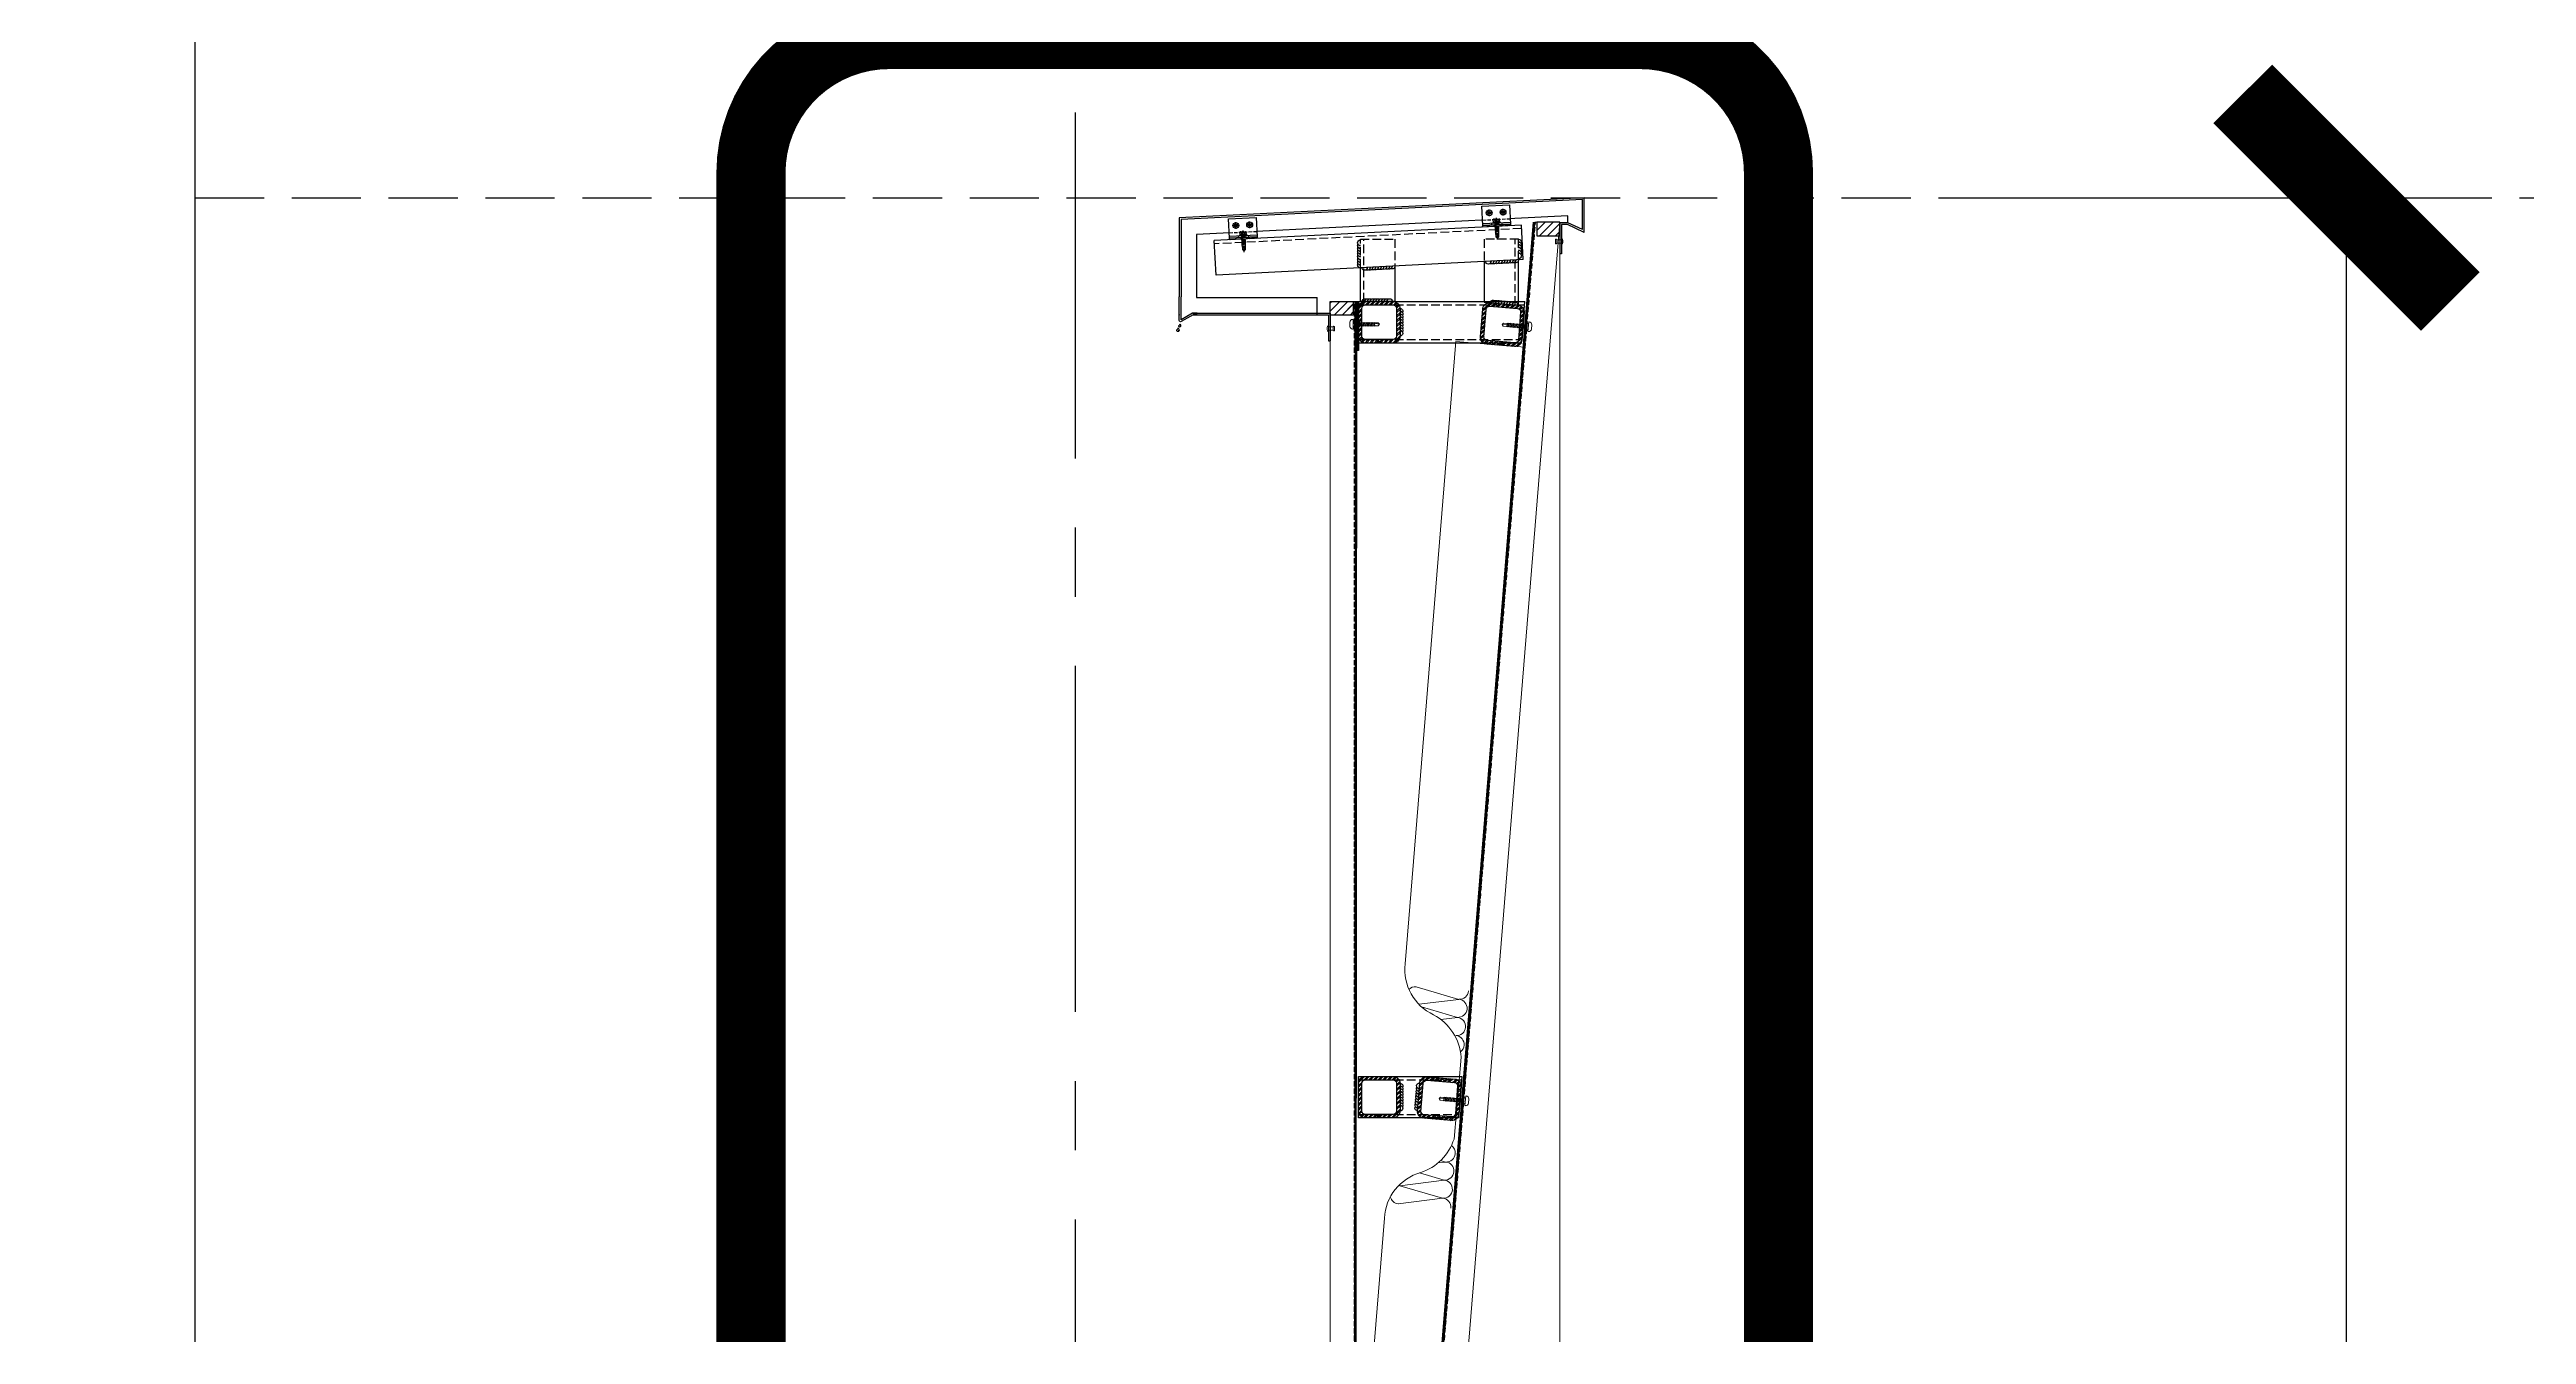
# Model space of a CAD drawing. Extents: x 220580 to 2027826, y -309201 to 71987.
# Drawn here: x 372753 to 376333, y -152423 to -150565 of the extents above; entities that cross this region are included whole.
import ezdxf
from ezdxf.enums import TextEntityAlignment as Align

# ---------------------------------------------------------------- set-up
doc = ezdxf.new("R2010")
doc.units = 0
for name, pattern in [('__DASH', [0.35, 0.25, -0.1]), ('CENTER', [2, 1.25, -0.25, 0.25, -0.25]), ('DASH', [0.35, 0.25, -0.1]), ('ZN-CENTER', [2, 1.25, -0.25, 0.25, -0.25]), ('ZN-DASH', [0.35, 0.25, -0.1]), ('ZN-DOT', [0.25, 0, -0.25])]:
    doc.linetypes.add(name, pattern=pattern)
for name, color, linetype in [('!ZN1-填充-8', 8, 'Continuous'), ('!ZN3-玻璃幕墙-4', 4, 'Continuous'), ('!ZN3-铝板幕墙-3', 3, 'Continuous'), ('!ZN4-辅助材料-1', 1, 'Continuous'), ('!ZN4-配件-11', 11, 'Continuous'), ('!ZN5-钢材投影-40', 40, 'Continuous'), ('!ZN5-钢材断面-2', 2, 'Continuous'), ('!ZN5-铝材投影-112', 112, 'Continuous'), ('!ZN5-铝材断面-6', 6, 'Continuous'), ('!ZN6-层高线-8', 8, 'ZN-DOT'), ('!ZN6-虚线-8', 8, 'ZN-DASH'), ('1 轴线 辅助线', 1, 'CENTER'), ('11紧固件', 11, 'Continuous'), ('20剖面图$0$AS-WALL', 40, 'Continuous'), ('3符号', 173, 'Continuous'), ('3索引', 3, 'Continuous'), ('DIM', 173, 'Continuous'), ('Fill', 8, 'Continuous'), ('Steel', 4, 'Continuous'), ('焊缝', 8, 'Continuous')]:
    doc.layers.add(name, color=color, linetype=linetype)
doc.layers.add('0_INSULATION', color=252, linetype='Continuous', lineweight=9, transparency=0.2)
for name, color, linetype, lineweight in [('0_SCREW RIVET', 4, 'Continuous', 15), ('屋面板', 6, 'Continuous', 13), ('彩钢板', 6, 'Continuous', 15), ('防火岩棉', 252, 'Continuous', 13)]:
    doc.layers.add(name, color=color, linetype=linetype, lineweight=lineweight)
doc.layers.add('@ZN-型材编号（非打印层）', color=8, linetype='Continuous', plot=False)
doc.styles.add('DHTEXT-1', font='ROMANS.shx', dxfattribs={"width": 0.7, "bigfont": 'CHINESE.shx'})
doc.dimstyles.new('ZN200', dxfattribs={"dimscale": 200, "dimtxt": 2.5, "dimasz": 1.5, "dimexe": 1, "dimexo": 2, "dimgap": 0.9, "dimtad": 1, "dimdec": 0, "dimdsep": 46, "dimtxsty": 'DHTEXT-1', "dimblk": 'ARCHTICK', "dimcen": 2.5, "dimclrd": 173, "dimclre": 173, "dimclrt": 7, "dimazin": 2, "dimtfac": 1, "dimtdec": 0, "dimtix": 1, "dimtmove": 2, "dimatfit": 3, "dimfxl": 0, "dimtolj": 1, "dimtzin": 0, "dimarcsym": 0})

# ---------------------------------------------------------------- blocks, each defined once
blk = doc.blocks.new('_ArchTick')
at = {"color": 0, "linetype": 'ByBlock', "const_width": 0.4}
blk.add_lwpolyline([(-0.5, -0.5), (0.5, 0.5)], dxfattribs=at)
blk = doc.blocks.new('*D848')
at = {"layer": 'Defpoints', "color": 0, "ltscale": 2, "transparency": 16777216}
for p in [(375182.5, -150779.4), (376072.9, -150779.4), (374411.4, -157079.4)]:
    blk.add_point(p, dxfattribs=at)
at = {"layer": 'DIM', "color": 173, "linetype": 'ByBlock', "lineweight": -2, "ltscale": 2, "transparency": 16777216}
for p, q in [((375582.5, -150779.4), (376272.9, -150779.4)), ((376072.9, -157079.4), (376072.9, -150779.4)), ((374811.4, -157079.4), (376272.9, -157079.4))]:
    blk.add_line(p, q, dxfattribs=at)
at = {"layer": 'DIM', "color": 173, "lineweight": -2, "ltscale": 2, "transparency": 16777216, "xscale": 300, "yscale": 300, "zscale": 300}
for p, rotation in [((376072.9, -150779.4), 90), ((376072.9, -157079.4), 270)]:
    blk.add_blockref('_ArchTick', p, dxfattribs=dict(at, rotation=rotation))
at = {"layer": 'DIM', "color": 7, "ltscale": 2, "transparency": 16777216, "insert": (375642.9, -153929.4), "char_height": 500, "attachment_point": 5, "rotation": 90, "style": 'DHTEXT-1'}
blk.add_mtext('\\A1;6300', dxfattribs=at)
blk = doc.blocks.new('20180416.09092401')
at = {"layer": '!ZN4-辅助材料-1', "color": 145}
for centre, radius, start, end in [((5.1, -9.5), 3.93, 140.0495, 186.0703), ((2.6, -9.9), 1.35, 182.8889, 295.6987), ((2.9, -9.8), 1.25, 155.4041, 236.1311), ((2.2, -7.1), 0.08, 350.823, 137.7216), ((4.1, -7.2), 1.84, 175.7812, 243.5577), ((2.1, -9.9), 1.61, 309.5965, 21.7891), ((2.9, -9.6), 0.8, 21.7891, 60.8756), ((8.2, -15.7), 4.91, 140.0495, 186.0703), ((5, -16.2), 1.69, 182.8889, 295.6987), ((5.4, -16), 1.56, 155.4041, 236.1311), ((4.5, -12.6), 0.1, 350.823, 137.7216), ((6.9, -12.8), 2.3, 175.7812, 243.5577), ((4.5, -16.1), 2.01, 309.5965, 21.7891), ((5.4, -15.7), 1, 21.7891, 60.8756)]:
    blk.add_arc(centre, radius, start, end, dxfattribs=at)
blk = doc.blocks.new('A$Cf3634199')
at = {"layer": '!ZN3-铝板幕墙-3'}
blk.add_lwpolyline([(1, -25), (-5, -25), (-22.1, -34.8, -0.557537), (-25, -33), (-25, -33), (-25, 1.1)], format="xyb", dxfattribs=at)
blk.add_lwpolyline([(1, -22.5), (-5.7, -22.5), (-22.5, -32.1), (-22.5, 1.1)], dxfattribs=at)
at = {"layer": '!ZN5-铝材断面-6'}
blk.add_point((-25, -25), dxfattribs=at)
at = {"layer": '!ZN3-玻璃幕墙-4', "xscale": -1}
blk.add_blockref('20180416.09092401', (-22, -31.3), dxfattribs=at)
blk = doc.blocks.new('$紧固件$00000029')
at = {"layer": '0_SCREW RIVET'}
for p, q in [((-4.5, 1), (4.5, 1)), ((-2.5, 1), (-2.5, -6)), ((2.5, 1), (2.5, -6)), ((-2.5, -6), (2.5, -6)), ((-2.5, -8), (2.5, -8))]:
    blk.add_line(p, q, dxfattribs=at)
blk.add_lwpolyline([(-4.5, 1, -0.147667), (-1.5, 2.8), (1.5, 2.8, -0.147667), (4.5, 1)], format="xyb", dxfattribs=at)
for centre, start, end in [((-2.5, -7), 90, 270), ((2.5, -7), 270, 90)]:
    blk.add_arc(centre, 1, start, end, dxfattribs=at)
blk = doc.blocks.new('$紧固件$00000145')
at = {"layer": '0_SCREW RIVET'}
for p, q in [((-1.7, 9.4), (-1.7, 7.2)), ((-1.7, 6.7), (-1.7, 5)), ((-1.7, 4.5), (-1.7, 2.8)), ((-1.7, 2.3), (-1.7, 0.6)), ((-1.7, 0.1), (-1.7, -1.6)), ((2.8, 9.4), (2.8, 7.6)), ((2.8, 7.1), (2.8, 5.4)), ((2.8, 4.9), (2.8, 3.2)), ((2.8, 2.7), (2.8, 1)), ((2.8, 0.5), (2.8, -1.2)), ((-1.7, -2.1), (-1.7, -3.8)), ((-1.7, -4.3), (-1.7, -6)), ((-1.7, -6.5), (-1.7, -8.2)), ((-1.7, -8.7), (-1.7, -10.5)), ((-1.7, -11), (-1.7, -12.7)), ((-1.7, -13.2), (-1.7, -14.9)), ((-1.7, -15.4), (-1.7, -17.1)), ((-1.7, -17.6), (-1.7, -19.3)), ((-1.7, -19.8), (-1.7, -24.8)), ((-1.7, -24.8), (0.5, -26.6)), ((0.5, -26.6), (2.8, -24.8)), ((2.8, -1.7), (2.8, -3.4)), ((2.8, -3.9), (2.8, -5.6)), ((2.8, -6.1), (2.8, -7.8)), ((2.8, -8.3), (2.8, -10.1)), ((2.8, -10.6), (2.8, -12.3)), ((2.8, -12.8), (2.8, -14.5)), ((2.8, -15), (2.8, -16.7)), ((2.8, -17.2), (2.8, -18.9)), ((2.8, -19.4), (2.8, -24.8))]:
    blk.add_line(p, q, dxfattribs=at)
blk.add_lwpolyline([(-6.5, 12.1, -0.414214), (-2.5, 16.1), (3.5, 16.1, -0.414214), (7.5, 12.1), (7.5, 12.2), (7.5, 11.4), (-6.5, 11.4), (-6.5, 12.2)], format="xyb", close=True, dxfattribs=at)
for points in [[(-4, 11.4), (5, 11.4), (5, 9.4), (-4, 9.4)], [(-1.7, 6.7), (2.8, 7.1), (3.3, 7.4), (2.8, 7.6), (-1.7, 7.2), (-2.2, 6.9)], [(-1.7, 4.5), (2.8, 4.9), (3.3, 5.2), (2.8, 5.4), (-1.7, 5), (-2.2, 4.7)], [(-1.7, 2.3), (2.8, 2.7), (3.3, 3), (2.8, 3.2), (-1.7, 2.8), (-2.2, 2.5)], [(-1.7, 0.1), (2.8, 0.5), (3.3, 0.8), (2.8, 1), (-1.7, 0.6), (-2.2, 0.3)], [(-1.7, -2.1), (2.8, -1.7), (3.3, -1.4), (2.8, -1.2), (-1.7, -1.6), (-2.2, -1.9)], [(-1.7, -4.3), (2.8, -3.9), (3.3, -3.6), (2.8, -3.4), (-1.7, -3.8), (-2.2, -4.1)], [(-1.7, -6.5), (2.8, -6.1), (3.3, -5.8), (2.8, -5.6), (-1.7, -6), (-2.2, -6.3)], [(-1.7, -8.7), (2.8, -8.3), (3.3, -8.1), (2.8, -7.8), (-1.7, -8.2), (-2.2, -8.5)], [(-1.7, -11), (2.8, -10.6), (3.3, -10.3), (2.8, -10.1), (-1.7, -10.5), (-2.2, -10.7)], [(-1.7, -13.2), (2.8, -12.8), (3.3, -12.5), (2.8, -12.3), (-1.7, -12.7), (-2.2, -13)], [(-1.7, -15.4), (2.8, -15), (3.3, -14.7), (2.8, -14.5), (-1.7, -14.9), (-2.2, -15.2)], [(-1.7, -17.6), (2.8, -17.2), (3.3, -16.9), (2.8, -16.7), (-1.7, -17.1), (-2.2, -17.4)]]:
    blk.add_lwpolyline(points, close=True, dxfattribs=at)
for points in [[(1.7, -19), (-1.7, -19.3), (-2.2, -19.6), (-1.7, -19.8), (1.6, -19.5)], [(0.5, -26.6), (1.9, -18), (2.5, -19.4), (2.5, -19.4), (2.8, -19.9)], [(2.3, -18.9), (2.8, -18.9), (3.3, -19.1), (2.8, -19.4), (2.5, -19.4)]]:
    blk.add_lwpolyline(points, dxfattribs=at)
blk = doc.blocks.new('*U1824')
at = {"color": 0, "linetype": 'ZN-CENTER', "ltscale": 3}
blk.add_line((24, 0), (-7.3, 0), dxfattribs=at)
at = {"ltscale": 10}
for p, q in [((-5.4, -3.5), (-5.4, 3.5)), ((-1, 4.6), (-4.9, 4.6)), ((-1, 2.3), (-4.9, 2.3)), ((-0.6, -5.1), (-0.6, 5.1)), ((-0.2, 5.5), (0, 4.8)), ((0, -4.8), (0, 4.8)), ((0, 2.1), (14.3, 2.1)), ((1.4, 2.7), (2.2, -2.7)), ((3.2, 2.7), (4, -2.7)), ((5, 2.7), (5.8, -2.7)), ((6.8, 2.7), (7.6, -2.7)), ((8.6, 2.7), (9.4, -2.7)), ((10.4, 2.7), (11.2, -2.7)), ((12.2, 2.7), (13, -2.7)), ((-1, -2.3), (-4.9, -2.3)), ((-1, -4.6), (-4.9, -4.6)), ((-0.2, -5.5), (0, -4.8)), ((14.3, -2.1), (0, -2.1))]:
    blk.add_line(p, q, dxfattribs=at)
for points in [[(1.8, -2.1), (1, 2.1), (1.4, 2.7), (1.8, 2.1), (2.6, -2.1), (2.2, -2.7)], [(3.6, -2.1), (2.8, 2.1), (3.2, 2.7), (3.6, 2.1), (4.4, -2.1), (4, -2.7)], [(5.4, -2.1), (4.6, 2.1), (5, 2.7), (5.4, 2.1), (6.2, -2.1), (5.8, -2.7)], [(7.2, -2.1), (6.4, 2.1), (6.8, 2.7), (7.2, 2.1), (8, -2.1), (7.6, -2.7)], [(9, -2.1), (8.2, 2.1), (8.6, 2.7), (9, 2.1), (9.8, -2.1), (9.4, -2.7)], [(10.8, -2.1), (10, 2.1), (10.4, 2.7), (10.8, 2.1), (11.6, -2.1), (11.2, -2.7)], [(12.6, -2.1), (11.8, 2.1), (12.2, 2.7), (12.6, 2.1), (13.4, -2.1), (13, -2.7)]]:
    blk.add_lwpolyline(points, close=True, dxfattribs=at)
for points in [[(14.3, -2.1, -0.414214), (14.4, -2.2), (14.4, -2.3), (20.2, -2.3), (22, -0.3), (22, 0.3), (20.2, 2.3), (14.4, 2.3), (14.4, 2.2, -0.414214), (14.3, 2.1)], [(16.5, -2.3), (16.4, -1.2), (15.8, -1.5, -0.530462), (15, -1.2), (14.8, 0.1, -0.651316), (15.5, 0.5), (16, 0.2), (16.8, 0.7), (22, -0.3, -0.201226), (20.2, 2.3)]]:
    blk.add_lwpolyline(points, format="xyb", dxfattribs=at)
for centre, radius, start, end in [((-3.9, 3.5), 1.58, 133.1736, 226.8264), ((0.1, 0), 5.58, 155.5673, 204.4327), ((0.1, 3.5), 1.58, 133.1736, 226.8264), ((4.1, 0), 5.58, 155.5673, 204.4327), ((7.5, -2.9), 11.3, 132.4922, 138.6064), ((-3.9, -3.5), 1.58, 133.1736, 226.8264), ((0.1, -3.5), 1.58, 133.1736, 226.8264), ((7.5, 2.9), 11.3, 221.3936, 227.5078)]:
    blk.add_arc(centre, radius, start, end, dxfattribs=at)
at = {"layer": 'Defpoints', "color": 0, "ltscale": 10, "style": 'DHTEXT-1', "width": 0.7}
blk.add_text('5.5', height=1, rotation=90, dxfattribs=at).set_placement((-2.5, -0.9), align=Align.CENTER)
blk = doc.blocks.new('*U2097')
at = {"color": 0, "linetype": 'CENTER', "ltscale": 3}
for p, q in [((4.9, 0), (-4.9, 0)), ((0, 4.9), (0, -4.9))]:
    blk.add_line(p, q, dxfattribs=at)
at = {"linetype": 'ByBlock', "ltscale": 10}
for radius in [4.2, 2, 1.23]:
    blk.add_circle((0, 0), radius, dxfattribs=at)
blk = doc.blocks.new('*U1981')
at = {"ltscale": 0.125}
blk.add_wipeout([(-20, -30), (20, -30), (20, -5), (-20, -5)], dxfattribs=at).dxf.layer = '!ZN6-虚线-8'
at = {"layer": '!ZN1-填充-8'}
h = blk.add_hatch(dxfattribs=at)
h.set_pattern_fill('NET3', color=256, scale=0.75, angle=180, style=0)
h.set_pattern_definition([(180, (-1731.706, 294.7402), (-3e-16, -2.38125), []), (240, (-1731.706, 294.7402), (2.062223, -1.190625), []), (300, (-1731.706, 294.7402), (2.062223, 1.190625), [])])
h.paths.add_polyline_path([(20, 0), (-20, 0), (-20, -2), (20, -2)])
at = {"layer": '!ZN5-铝材投影-112'}
blk.add_lwpolyline([(20, -2), (-20, -2), (-20, -30), (20, -30)], close=True, dxfattribs=at)
at = {"layer": '!ZN6-虚线-8', "color": 8, "linetype": 'ZN-DASH', "ltscale": 20}
blk.add_line((-20, -10), (20, -10), dxfattribs=at)
at = {"layer": '!ZN6-虚线-8', "linetype": 'ZN-DASH', "ltscale": 10}
for p, q in [((-7.5, -5), (-7.5, -2)), ((7.5, -5), (7.5, -2))]:
    blk.add_line(p, q, dxfattribs=at)
at = {"layer": '!ZN4-配件-11', "color": 1, "xscale": -1, "rotation": 270}
for name, p in [('*U1824', (0, -5)), ('*U2097', (-10, -20)), ('*U2097', (10, -20))]:
    blk.add_blockref(name, p, dxfattribs=at)
at = {"ltscale": 0.25}
blk.add_wipeout([(20, 0), (20, -2), (-20, -2), (-20, 0)], dxfattribs=at).dxf.layer = '!ZN4-辅助材料-1'
at = {"layer": '!ZN4-辅助材料-1'}
blk.add_lwpolyline([(20, 0), (-20, 0), (-20, -2), (20, -2)], close=True, dxfattribs=at)
at = {"layer": '!ZN5-铝材投影-112', "ltscale": 0.25}
blk.add_line((-20, -5), (20, -5), dxfattribs=at)
blk = doc.blocks.new('A$C134259d2')
h = blk.add_hatch()
h.set_pattern_fill('ANSI31', color=256, scale=2.574546, style=0)
h.set_pattern_definition([(225, (34466.569, 44068.2796), (5.7800201, -5.7800201), [])])
h.paths.add_polyline_path([(193, -5.5), (226.4, -5.5), (226.4, -25.5), (193, -25.5)])
h = blk.add_hatch()
h.set_pattern_fill('ANSI31', color=256, scale=2.574546, style=0)
h.set_pattern_definition([(225, (34466.569, 41955.906), (5.7800201, -5.7800201), [])])
h.paths.add_polyline_path([(193, -2117.9), (226.4, -2117.9), (226.4, -2137.9), (193, -2137.9)])
at = {"layer": '!ZN6-虚线-8', "ltscale": 30}
blk.add_line((228.2, -2137.9), (228.2, -5.5), dxfattribs=at)
for points in [[(193, -5.5), (226.4, -5.5), (226.4, -25.5), (193, -25.5)], [(193, -2117.9), (226.4, -2117.9), (226.4, -2137.9), (193, -2137.9)]]:
    blk.add_lwpolyline(points, close=True)
at = {"layer": '屋面板', "color": 8, "const_width": 0.7}
blk.add_lwpolyline([(228, -1756.7), (228, -1855.6)], close=True, dxfattribs=at)
at = {"layer": '彩钢板', "color": 1}
for p, q in [((193, -5.5), (229, -5.5)), ((193, -2137.9), (193, -5.5)), ((229, -2137.9), (229, -5.5)), ((193, -2137.9), (229, -2137.9))]:
    blk.add_line(p, q, dxfattribs=at)
at = {"layer": '防火岩棉', "color": 0, "const_width": 3.75}
blk.add_lwpolyline([(230.4, -6.9), (229, -2318)], dxfattribs=at)
at = {"rotation": 90}
blk.add_blockref('$紧固件$00000145', (237.6, -39.1, 0), dxfattribs=at)
blk = doc.blocks.new('方管钢60x5')
at = {"layer": 'Fill'}
h = blk.add_hatch(dxfattribs=at)
h.set_pattern_fill('ANSI32', color=8, scale=0.5, style=0)
h.set_pattern_definition([(45, (-2913.3746, -800.701), (-3.367596, 3.367596), []), (45, (-2911.1295, -800.701), (-3.367596, 3.367596), [])])
edge = h.paths.add_edge_path(flags=16)
edge.add_line((-20, 25), (20, 25))
edge.add_arc((20, 20), 5, 0, 90, ccw=False)
edge.add_line((25, 20), (25, -20))
edge.add_arc((20, -20), 5, 270, 360, ccw=False)
edge.add_line((20, -25), (-20, -25))
edge.add_arc((-20, -20), 5, 180, 270, ccw=False)
edge.add_line((-25, -20), (-25, 20))
edge.add_arc((-20, 20), 5, 90, 180, ccw=False)
edge = h.paths.add_edge_path()
edge.add_line((-20, 30), (20, 30))
edge.add_arc((20, 20), 10, 0, 90, ccw=False)
edge.add_line((30, 20), (30, -20))
edge.add_arc((20, -20), 10, 270, 360, ccw=False)
edge.add_line((20, -30), (-20, -30))
edge.add_arc((-20, -20), 10, 180, 270, ccw=False)
edge.add_line((-30, -20), (-30, 20))
edge.add_arc((-20, 20), 10, 90, 180, ccw=False)
for points in [[(-20, 30), (20, 30, -0.414214), (30, 20), (30, -20, -0.414214), (20, -30), (-20, -30, -0.414214), (-30, -20), (-30, 20, -0.414214)], [(-20, 25), (20, 25, -0.414214), (25, 20), (25, -20, -0.414214), (20, -25), (-20, -25, -0.414214), (-25, -20), (-25, 20, -0.414214)]]:
    blk.add_lwpolyline(points, format="xyb", close=True)
at = {"layer": '@ZN-型材编号（非打印层）', "style": 'DHTEXT-1', "width": 0.7}
blk.add_text('60x5', height=2, dxfattribs=at).set_placement((-0.5, -28), align=Align.MIDDLE_CENTER)
blk = doc.blocks.new('*U1980')
at = {"layer": '!ZN5-钢材断面-2'}
blk.add_blockref('方管钢60x5', (0, 0), dxfattribs=at)
blk = doc.blocks.new('*U835')
at = {"layer": '0_INSULATION'}
for p, q in [((114761.4, -53978.9), (114793, -53985.5)), ((114793, -53985.5), (114764.4, -53991.4)), ((114766.5, -53993.1), (114793, -53998.6)), ((114793, -53998.6), (114781.2, -54001)), ((114793, -54103.5), (114787.5, -54104.6)), ((114789.3, -54102.7), (114793, -54103.5)), ((114793, -54116.6), (114761.4, -54123.2)), ((114761.4, -54123.2), (114793, -54129.7)), ((114774.8, -54112.8), (114793, -54116.6)), ((114793, -54129.7), (114761.4, -54136.3))]:
    blk.add_line(p, q, dxfattribs=at)
blk.add_lwpolyline([(114802.2, -53511.8), (114802.2, -54429.3), (114752.2, -54429.3), (114752.2, -54147.5, -0.323318), (114775.7, -54112.5, 0.242761), (114797.7, -54086.4), (114798.1, -54027, 0.256774), (114775.7, -53998.1, -0.323318), (114752.2, -53963.1), (114752.2, -53511.8)], format="xyb", close=True, dxfattribs=at)
at = {"layer": '0_INSULATION', "extrusion": (0, 0, -1)}
for centre, start_param, end_param in [((114761.4, -53985.5), 5.406397, 6.283185), ((114793, -53978.9), 1.570796, 3.141593), ((114793, -53992), 0, 1.570796), ((114793, -53992), 1.570796, 3.141593), ((114793, -54005.2), 0, 1.570796), ((114793, -54005.2), 1.570796, 3.141593), ((114793, -54018.3), 0, 1.570796), ((114793, -54018.3), 1.570796, 2.416555), ((114793, -54096.9), 0.524657, 1.570796), ((114793, -54096.9), 1.570796, 3.141593), ((114793, -54110), 0, 1.570796), ((114761.4, -54129.7), 6.139662, 6.283185), ((114761.4, -54116.6), 3.141593, 3.269368), ((114793, -54110), 1.570796, 3.141593), ((114793, -54123.1), 0, 1.570796), ((114793, -54123.1), 1.570796, 3.141593), ((114761.4, -54129.7), 3.141593, 4.407145), ((114793, -54136.3), 0, 1.570796)]:
    blk.add_ellipse(centre, major_axis=(0, 6.56), ratio=0.988253, start_param=start_param, end_param=end_param, dxfattribs=at)
blk = doc.blocks.new('*D885')
at = {"layer": 'Defpoints', "color": 0, "ltscale": 2000, "transparency": 16777216}
for p in [(374971, -150154.7), (374971, -150779.4), (374386, -150808.6)]:
    blk.add_point(p, dxfattribs=at)
at = {"layer": 'DIM', "color": 173, "linetype": 'ByBlock', "lineweight": -2, "ltscale": 2000, "transparency": 16777216}
for p, q in [((374386, -150408.6), (374386, -149954.7)), ((374971, -150379.4), (374971, -149954.7)), ((374386, -150154.7), (374086, -150154.7)), ((374386, -150154.7), (374971, -150154.7)), ((374971, -150154.7), (375271, -150154.7))]:
    blk.add_line(p, q, dxfattribs=at)
at = {"layer": 'DIM', "color": 173, "lineweight": -2, "ltscale": 2000, "transparency": 16777216, "xscale": 300, "yscale": 300, "zscale": 300}
blk.add_blockref('_ArchTick', (374386, -150154.7), dxfattribs=at)
at = {"layer": 'DIM', "color": 173, "lineweight": -2, "ltscale": 2000, "transparency": 16777216, "xscale": 300, "yscale": 300, "zscale": 300, "rotation": 180}
blk.add_blockref('_ArchTick', (374971, -150154.7), dxfattribs=at)
at = {"layer": 'DIM', "color": 7, "ltscale": 2000, "transparency": 16777216, "insert": (374678.5, -149724.7), "char_height": 500, "attachment_point": 5, "style": 'DHTEXT-1'}
blk.add_mtext('\\A1;585', dxfattribs=at)

msp = doc.modelspace()

# ---------------------------------------------------------------- hatches: boundary and pattern name
h = msp.add_hatch()
h.set_pattern_fill('ANSI31', color=256, scale=2.574546, style=0)
h.set_pattern_definition([(225, (408804.373, -106740.774), (5.7800201, -5.7800201), [])])
h.paths.add_polyline_path([(374936, -150814.6), (374902.6, -150814.6), (374902.6, -150834.6), (374936, -150834.6)])
h = msp.add_hatch()
h.set_pattern_fill('ANSI31', color=256, scale=2.574546, style=0)
h.set_pattern_definition([(225, (408877.606, -106855.431), (5.7800201, -5.7800201), [])])
h.paths.add_polyline_path([(374604, -150929.3), (374637.4, -150929.3), (374637.4, -150949.3), (374604, -150949.3)])
at = {"layer": 'Fill', "ltscale": 50}
h = msp.add_hatch(dxfattribs=at)
h.set_pattern_fill('ANSI38', color=256, scale=0.4, style=0)
h.set_pattern_definition([(45, (375230.85056, -151000.0006), (-0.4490128, 0.4490128), []), (135, (375230.85056, -151000.0006), (-1.3470384, 0.4490128), [1.5875, -0.9525])])
h.paths.add_polyline_path([(374645, -150929.5), (374645, -151000), (374640, -151000), (374640, -150929.5)])

# ---------------------------------------------------------------- linework, layer by layer
at = {"layer": '!ZN3-铝板幕墙-3'}
for p, q in [((374971, -150779.4), (374386, -150808.6)), ((374968.5, -150782), (374388.5, -150811)), ((374968.5, -150825.4), (374968.5, -150782)), ((374971, -150829.4), (374971, -150779.4)), ((374386, -150808.6), (374386, -150922.6)), ((374388.5, -150811), (374388.5, -150922.6)), ((374947.6, -150805.6), (374411, -150832.4)), ((374947.6, -150815.5), (374947.6, -150805.6)), ((374411, -150832.4), (374411, -150923.7)), ((374585.3, -150948.7), (374585.3, -150923.7))]:
    msp.add_line(p, q, dxfattribs=at)
at = {"layer": '!ZN3-铝板幕墙-3', "ltscale": 1000}
for p, q in [((374936, -150815.5), (374936, -150860.5)), ((374938.5, -150818), (374938.5, -150860.5)), ((374411, -150923.7), (374585.3, -150923.7)), ((374405.4, -150946.2), (374604, -150946.2)), ((374406, -150948.7), (374601.5, -150948.7)), ((374601.5, -150948.7), (374601.5, -150986.3)), ((374604, -150946.2), (374604, -150986.3))]:
    msp.add_line(p, q, dxfattribs=at)
at = {"layer": '!ZN3-铝板幕墙-3', "ltscale": 30}
for p, q in [((374947.6, -150815.5), (374936, -150815.5)), ((374947, -150818), (374938.5, -150818)), ((374971, -150829.4), (374947, -150818)), ((374968.5, -150825.4), (374947.6, -150815.5)), ((374938.5, -150860.5), (374936, -150860.5)), ((374601.5, -150986.3), (374604, -150986.3))]:
    msp.add_line(p, q, dxfattribs=at)
at = {"layer": '!ZN5-钢材投影-40', "ltscale": 0.3}
for p, q in [((374439.1, -150891.1), (374436.6, -150841.1)), ((374882.9, -150868.9), (374439.1, -150891.1))]:
    msp.add_line(p, q, dxfattribs=at)
at = {"layer": '!ZN6-层高线-8', "linetype": 'DASH', "ltscale": 400}
msp.add_line((372963.2, -150779.4), (380963.3, -150779.4), dxfattribs=at)
for points in [[(374936, -150814.6), (374902.6, -150814.6), (374902.6, -150834.6), (374936, -150834.6)], [(374604, -150929.3), (374637.4, -150929.3), (374637.4, -150949.3), (374604, -150949.3)]]:
    msp.add_lwpolyline(points, close=True)
at = {"layer": '1 轴线 辅助线', "ltscale": 400}
msp.add_line((374236, -167956.2), (374236, -148390.8), dxfattribs=at)
at = {"layer": '11紧固件', "ltscale": 50}
msp.add_lwpolyline([(374645, -150929.5), (374645, -151000), (374640, -151000), (374640, -150929.5), (374645, -150929.5)], dxfattribs=at)
at = {"layer": '20剖面图$0$AS-WALL', "ltscale": 1000}
for p, q in [((374647.7, -150929.4), (374647.7, -150880.6)), ((374697.7, -150878.1), (374697.7, -150929.4)), ((374826.4, -150871.7), (374826.4, -150930.4)), ((374876.4, -150934.5), (374876.4, -150869.2)), ((374645, -150929.4), (374885.6, -150929.4)), ((374645, -150989.4), (374645, -150929.4)), ((374697.7, -150929.4), (374647.7, -150929.4)), ((374826.4, -150930.4), (374876.4, -150934.5)), ((374880.7, -150989.4), (374885.6, -150929.4)), ((374880.7, -150989.4), (374645, -150989.4)), ((374645, -152049.4), (374794.4, -152049.4)), ((374645, -152109.4), (374645, -152049.4)), ((374794.4, -152049.4), (374789.5, -152109.4)), ((374789.5, -152109.4), (374645, -152109.4))]:
    msp.add_line(p, q, dxfattribs=at)
at = {"layer": '3符号'}
msp.add_lwpolyline([(372963.2, -149061), (372963.2, -158254.5), (373173.2, -158330.9), (372753.2, -158405), (372963.2, -158479.5), (372963.2, -167673)], dxfattribs=at)
at = {"layer": 'Steel', "color": 8, "linetype": '__DASH', "ltscale": 50}
for p, q in [((374647.7, -150839.4), (374697.7, -150839.4)), ((374647.7, -150880.6), (374647.7, -150839.4)), ((374652.7, -150929.4), (374652.7, -150839.4)), ((374697.7, -150839.4), (374697.7, -150878.1)), ((374645, -150934.4), (374885.2, -150934.4)), ((374645, -150984.4), (374881.1, -150984.4)), ((374645, -152054.4), (374794, -152054.4)), ((374645, -152104.4), (374789.9, -152104.4))]:
    msp.add_line(p, q, dxfattribs=at)
at = {"layer": '彩钢板', "color": 1}
for p, q in [((374900, -150814.6), (374936, -150814.6)), ((374604, -150929.3), (374640, -150929.3))]:
    msp.add_line(p, q, dxfattribs=at)
at = {"layer": '彩钢板', "color": 8}
msp.add_line((374936, -150815.5), (374936, -165271.1), dxfattribs=at)
at = {"layer": '焊缝', "ltscale": 1000}
for points in [[(374647.7, -150880.6, -0.57735), (374644.2, -150874.6, 0.267949), (374647.7, -150876.6, -0.57735), (374644.2, -150870.6, 0.267949), (374647.7, -150872.6, -0.57735), (374644.2, -150866.6, 0.267949), (374647.7, -150868.6, -0.57735), (374644.2, -150862.6, 0.267949), (374647.7, -150864.6, -0.57735), (374644.2, -150858.6, 0.267949), (374647.7, -150860.6, -0.57735), (374644.2, -150854.6, 0.267949), (374647.7, -150856.6, -0.57735), (374644.2, -150850.6, 0.267949), (374647.7, -150852.6, -0.57735), (374644.2, -150846.6, 0.267949), (374647.7, -150848.6, -1), (374647.7, -150840.6, -1)], [(374697.7, -150878.1, -0.57735), (374691.8, -150881.9, 0.267949), (374693.7, -150878.3, -0.57735), (374687.8, -150882.1, 0.267949), (374689.7, -150878.5, -0.57735), (374683.8, -150882.3, 0.267949), (374685.7, -150878.7, -0.57735), (374679.8, -150882.5, 0.267949), (374681.7, -150878.9, -0.57735), (374675.9, -150882.7, 0.267949), (374677.7, -150879.1, -0.57735), (374671.9, -150882.9, 0.267949), (374673.7, -150879.3, -0.57735), (374667.9, -150883.1, 0.267949), (374669.7, -150879.5, -0.57735), (374663.9, -150883.3, 0.267949), (374665.7, -150879.7, -0.57735), (374659.9, -150883.5, 0.267949), (374661.7, -150879.9, -0.57735), (374655.9, -150883.7, 0.267949), (374657.7, -150880.1, -1), (374649.7, -150880.5, -1)], [(374876.4, -150869.2, -0.57735), (374870.6, -150872.9, 0.267949), (374872.4, -150869.4, -0.57735), (374866.6, -150873.1, 0.267949), (374868.4, -150869.6, -0.57735), (374862.6, -150873.3, 0.267949), (374864.4, -150869.8, -0.57735), (374858.6, -150873.5, 0.267949), (374860.5, -150870, -0.57735), (374854.6, -150873.7, 0.267949), (374856.5, -150870.2, -0.57735), (374850.6, -150873.9, 0.267949), (374852.5, -150870.4, -0.57735), (374846.6, -150874.1, 0.267949), (374848.5, -150870.6, -0.57735), (374842.6, -150874.3, 0.267949), (374844.5, -150870.8, -0.57735), (374838.7, -150874.5, 0.267949), (374840.5, -150871, -0.57735), (374834.7, -150874.7, 0.267949), (374836.5, -150871.2, -1), (374828.5, -150871.6, -1)], [(374650, -150929.4, -0.57735), (374656, -150925.9, 0.267949), (374654, -150929.4, -0.57735), (374660, -150925.9, 0.267949), (374658, -150929.4, -0.57735), (374664, -150925.9, 0.267949), (374662, -150929.4, -0.57735), (374668, -150925.9, 0.267949), (374666, -150929.4, -0.57735), (374672, -150925.9, 0.267949), (374670, -150929.4, -0.57735), (374676, -150925.9, 0.267949), (374674, -150929.4, -0.57735), (374680, -150925.9, 0.267949), (374678, -150929.4, -0.57735), (374684, -150925.9, 0.267949), (374682, -150929.4, -0.57735), (374688, -150925.9, 0.267949), (374686, -150929.4, -1), (374694, -150929.4, -1)]]:
    msp.add_lwpolyline(points, format="xyb", dxfattribs=at)
at = {"layer": '焊缝', "ltscale": 40}
for points in [[(374835.3, -150931.1, -0.57735), (374841.6, -150928.2, 0.267949), (374839.3, -150931.5, -0.57735), (374845.6, -150928.5, 0.267949), (374843.3, -150931.8, -0.57735), (374849.6, -150928.8, 0.267949), (374847.3, -150932.1, -0.57735), (374853.5, -150929.2, 0.267949), (374851.3, -150932.4, -0.57735), (374857.5, -150929.5, 0.267949), (374855.3, -150932.8, -0.57735), (374861.5, -150929.8, 0.267949), (374859.2, -150933.1, -0.57735), (374865.5, -150930.1, 0.267949), (374863.2, -150933.4, -0.57735), (374869.5, -150930.5, 0.267949), (374867.2, -150933.8, -1), (374875.2, -150934.4, -1)], [(374730.1, -152099.1, -0.57735), (374727.2, -152092.8, 0.267949), (374730.4, -152095.1, -0.57735), (374727.5, -152088.8, 0.267949), (374730.8, -152091.1, -0.57735), (374727.8, -152084.8, 0.267949), (374731.1, -152087.1, -0.57735), (374728.1, -152080.8, 0.267949), (374731.4, -152083.1, -0.57735), (374728.5, -152076.8, 0.267949), (374731.8, -152079.1, -0.57735), (374728.8, -152072.9, 0.267949), (374732.1, -152075.1, -0.57735), (374729.1, -152068.9, 0.267949), (374732.4, -152071.1, -0.57735), (374729.4, -152064.9, 0.267949), (374732.7, -152067.2, -1), (374733.4, -152059.2, -1)]]:
    msp.add_lwpolyline(points, format="xyb", dxfattribs=at)
at = {"layer": '焊缝', "ltscale": 2000}
for points in [[(374705, -150939.4, -0.57735), (374708.5, -150945.4, 0.267949), (374705, -150943.4, -0.57735), (374708.5, -150949.4, 0.267949), (374705, -150947.4, -0.57735), (374708.5, -150953.4, 0.267949), (374705, -150951.4, -0.57735), (374708.5, -150957.4, 0.267949), (374705, -150955.4, -0.57735), (374708.5, -150961.4, 0.267949), (374705, -150959.4, -0.57735), (374708.5, -150965.4, 0.267949), (374705, -150963.4, -0.57735), (374708.5, -150969.4, 0.267949), (374705, -150967.4, -0.57735), (374708.5, -150973.4, 0.267949), (374705, -150971.4, -1), (374705, -150979.4, -1)], [(374705, -152059.4, -0.57735), (374708.5, -152065.4, 0.267949), (374705, -152063.4, -0.57735), (374708.5, -152069.4, 0.267949), (374705, -152067.4, -0.57735), (374708.5, -152073.4, 0.267949), (374705, -152071.4, -0.57735), (374708.5, -152077.4, 0.267949), (374705, -152075.4, -0.57735), (374708.5, -152081.4, 0.267949), (374705, -152079.4, -0.57735), (374708.5, -152085.4, 0.267949), (374705, -152083.4, -0.57735), (374708.5, -152089.4, 0.267949), (374705, -152087.4, -0.57735), (374708.5, -152093.4, 0.267949), (374705, -152091.4, -1), (374705, -152099.4, -1)]]:
    msp.add_lwpolyline(points, format="xyb", dxfattribs=at)

# ---------------------------------------------------------------- block references
at = {"layer": '!ZN3-铝板幕墙-3', "ltscale": 1000}
msp.add_blockref('A$Cf3634199', (374411, -150923.7), dxfattribs=at)
at = {"layer": '!ZN4-配件-11'}
for p in [(374675, -150959.4), (374675, -152079.4)]:
    msp.add_blockref('*U1980', p, dxfattribs=at)
at = {"layer": '!ZN4-配件-11', "rotation": 355.3103279645174}
for p in [(374852.8, -150962.7), (374761.7, -152081.6)]:
    msp.add_blockref('*U1980', p, dxfattribs=at)
for name, p, rotation in [('$紧固件$00000029', (374937.5, -150842.6), 270), ('$紧固件$00000145', (374648.6, -150962.8, 0), 90)]:
    msp.add_blockref(name, p, dxfattribs=dict(rotation=rotation))
at = {"ltscale": 40}
msp.add_blockref('A$C134259d2', (374411, -150923.7), dxfattribs=at)
at = {"xscale": -1}
for name, p, rotation in [('$紧固件$00000145', (374879.1, -150965.4), 265.3103279645784), ('$紧固件$00000029', (374602.5, -150968.5), 90), ('$紧固件$00000145', (374787.9, -152084.3), 265.3103279645784)]:
    msp.add_blockref(name, p, dxfattribs=dict(at, rotation=rotation))
at = {"xscale": 2, "yscale": 2, "zscale": 2, "rotation": 355.3425956008955}
msp.add_blockref('*U835', (154729.1, -25681.8, 0), dxfattribs=at)

# ---------------------------------------------------------------- next in the draw order: block references
at = {"xscale": -1, "rotation": 182.8624052261059}
msp.add_blockref('*U1981', (374844.9, -150820.7), dxfattribs=at)

# ---------------------------------------------------------------- next in the draw order: linework, layer by layer
at = {"layer": '!ZN5-钢材投影-40', "ltscale": 0.3}
for p, q in [((374880.4, -150818.9), (374436.6, -150841.1)), ((374882.9, -150868.9), (374880.4, -150818.9))]:
    msp.add_line(p, q, dxfattribs=at)
at = {"layer": 'Steel', "color": 8, "linetype": '__DASH', "ltscale": 50}
for p, q in [((374880.7, -150823.9), (374436.9, -150846.1)), ((374876.4, -150839.4), (374826.4, -150839.4)), ((374826.4, -150839.4), (374826.4, -150871.7)), ((374871.4, -150934.1), (374871.4, -150839.4)), ((374876.4, -150869.2), (374876.4, -150839.4))]:
    msp.add_line(p, q, dxfattribs=at)
at = {"layer": '焊缝', "ltscale": 1000}
msp.add_lwpolyline([(374876.4, -150839.4, -0.57735), (374879.9, -150845.4, 0.267949), (374876.4, -150843.4, -0.57735), (374879.9, -150849.4, 0.267949), (374876.4, -150847.4, -0.57735), (374879.9, -150853.4, 0.267949), (374876.4, -150851.4, -0.57735), (374879.9, -150857.4, 0.267949), (374876.4, -150855.4, -0.57735), (374879.9, -150861.4, 0.267949), (374876.4, -150859.4, -1), (374876.4, -150867.4, -1)], format="xyb", dxfattribs=at)

# ---------------------------------------------------------------- next in the draw order: block references
at = {"xscale": -1, "rotation": 182.8624052261059}
msp.add_blockref('*U1981', (374478.7, -150839), dxfattribs=at)

# ---------------------------------------------------------------- next in the draw order: linework, layer by layer
at = {"layer": '!ZN6-虚线-8', "ltscale": 30}
msp.add_line((374394, -157035.5), (374900.8, -150814.6), dxfattribs=at)
at = {"layer": '3索引', "linetype": 'DASH', "ltscale": 1000, "const_width": 100}
msp.add_lwpolyline([(373966.9, -150543.4), (375052, -150543.4, -0.414214), (375252, -150743.4), (375252, -154499.7, -0.414214), (375052, -154699.7), (373966.9, -154699.7, -0.414214), (373766.9, -154499.7), (373766.9, -150743.4, -0.414214)], format="xyb", close=True, dxfattribs=at)
at = {"layer": '彩钢板', "color": 1}
for p, q in [((374393.2, -157035.5), (374900, -150814.6)), ((374429.1, -157038.4), (374936.1, -150814.6))]:
    msp.add_line(p, q, dxfattribs=at)
at = {"layer": '防火岩棉', "color": 0, "const_width": 3.75}
msp.add_lwpolyline([(374391.8, -157035.4), (374898.6, -150814.6)], dxfattribs=at)

# ---------------------------------------------------------------- next in the draw order: dimensions: what is measured, and where the dimension line sits
at = {"layer": 'DIM', "color": 6, "ltscale": 2000}
dim = msp.add_linear_dim(base=(374971, -150154.7), p1=(374386, -150808.6), p2=(374971, -150779.4), dimstyle='ZN200', dxfattribs=at)
dim.commit()
dim.dimension.update_dxf_attribs({"geometry": '*D885', "text_midpoint": (374678.5, -149724.7)})
at = {"layer": 'DIM', "ltscale": 2}
dim = msp.add_linear_dim(base=(376072.9, -150779.4), p1=(374411.4, -157079.4), p2=(375182.5, -150779.4), angle=90, dimstyle='ZN200', dxfattribs=at)
dim.commit()
dim.dimension.update_dxf_attribs({"geometry": '*D848', "text_midpoint": (375642.9, -153929.4)})

doc.saveas('drawing.dxf')
